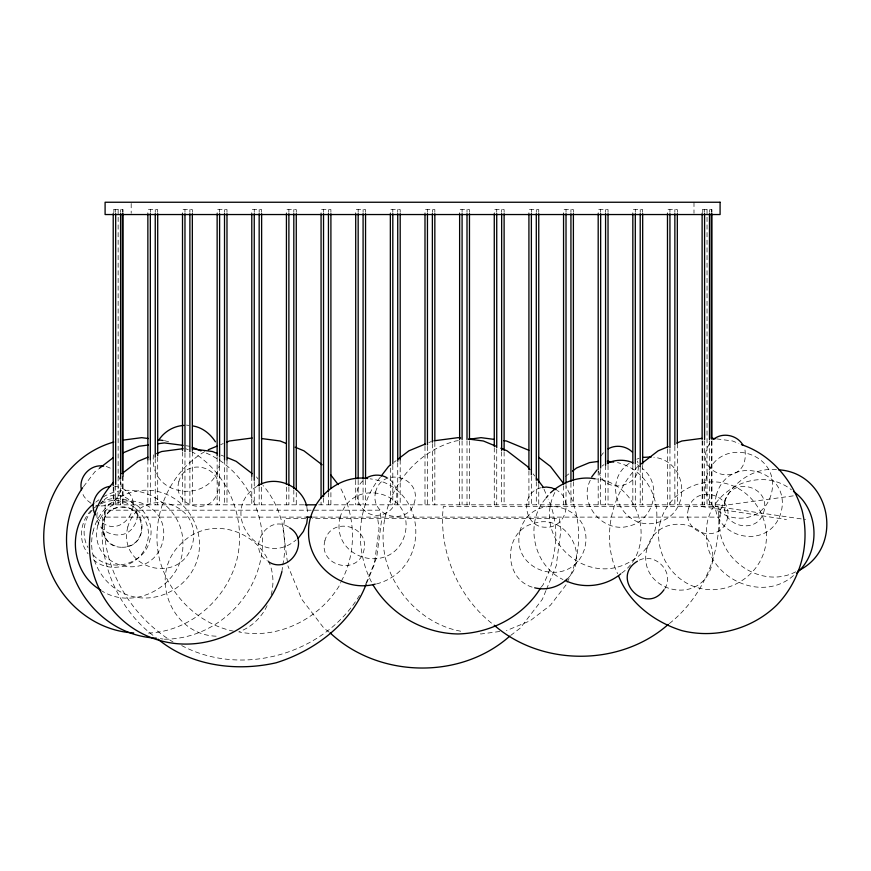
<?xml version="1.0" encoding="UTF-8"?>
<svg xmlns="http://www.w3.org/2000/svg" width="871" height="871" viewBox="0 0 871 871"><rect width="100%" height="100%" fill="white"/><g stroke="black" fill="none" stroke-linecap="round" stroke-linejoin="round"><path stroke-width="0.65" stroke-dasharray="4.36 3.27" d="M97.247 512.584C93.132 533.346 124.76 544.037 134.374 525.224C146.219 506.857 119.403 484.809 103.823 500.183M153.448 454.836C148.408 500.749 219.231 504.701 219.895 458.549M271.164 594.904C284.665 543.21 217.935 505.899 180.678 544.027C146.916 576.188 172.24 637.322 218.85 636.189M281.877 571.724L282.585 566.379M282.759 565.039C288.573 537.44 281.562 506.933 263.042 485.474M117.291 507.76C97.998 512.006 97.998 542.306 117.291 546.553M267.07 605.65C261.648 617.55 251.131 627.49 238.741 631.9C278.099 639.88 319.505 618.9 339.821 584.887L340.844 582.394M341.367 581.153C357.143 551.887 355.618 515.654 339.821 486.737M365.853 583.701L376.642 557.647L381.378 521.696L379.865 510.188L312.526 510.188M366.593 583.189L374.301 564.582L379.037 528.632L377.524 517.113M554.827 492.485C531.887 538.539 586.673 587.805 630.528 561.49C671.465 539.171 662.831 473.563 617.506 462.599M590.255 480.357C578.017 504.353 603.777 533.945 629.341 525.964C654.382 520.237 662.82 484.189 642.363 468.446M545.943 590.625L542.35 599.313L520.27 628.078L510.689 635.438M546.455 589.384L556.221 565.812L560.957 529.862L559.443 518.343L312.068 518.343M567.075 582.394C583.2 552.824 582.166 516.089 566.041 486.737M664.834 588.644C675.471 571.997 654.056 550.581 637.409 561.218M83.485 486.639L94.983 471.668L98.194 469.197M91.128 510.406C79.903 521.675 77.976 541.229 88.091 553.782M92.217 510.232C83.17 520.172 81.591 535.741 87.938 547.5M100.394 504.102L102.789 500.988M362.772 480.901C348.193 494.227 363.338 520.455 382.173 514.5C398.287 510.874 402.337 486.943 388.052 478.506M380.377 477.101C355.716 506.966 354.541 551.55 372.984 584.887M359.505 595.405C324.164 654.077 242.454 677.758 181.712 645.585M545.551 498.713C524.157 523.264 533.673 565.802 562.993 579.542M600.729 456.219L603.919 452.06M541.348 587.021L542.992 584.887C556.721 558.866 560.804 526.389 548.153 499.192M637.866 466.41C611.05 494.151 600.87 538.234 617.615 573.673M566.988 579.139C591.289 556.928 566.052 513.204 534.663 523.144C502.502 530.232 502.502 580.717 534.663 587.805M566.041 584.887L550.439 605.214L530.112 620.816L506.443 630.615M95.821 502.164L98.869 499.823M93.73 508.25L97.073 505.844M204.674 451.624C167.722 473.519 149.213 519.769 160.003 561.218C169.889 595.426 198.294 623.876 233.417 631.148M256.684 486.497C217.129 511.919 260.255 570.353 296.096 539.911M393.942 462.294L396.076 460.661M565.366 476.568L569.427 473.454M601.959 466.17L603.941 464.646M629.189 463.372C599.313 483.47 623.211 532.682 657.561 522.404C691.781 514.315 688.961 460.955 653.849 457.253M621.731 573.096C657.583 547.228 640.501 483.47 596.515 478.996M669.342 623.582C703.757 596.472 723.05 550.004 718.096 506.497L443.328 506.497C438.353 550.428 458.015 597.43 493.149 624.398M793.481 575.557C761.134 604.322 704.65 576.482 706.403 533.488C704.781 491.625 758.597 463.47 791.445 489.85M220.69 444.613L223.183 443.579M103.105 496.993C136.943 476.818 184.086 504.951 182.888 544.233C184.097 584.125 135.865 611.975 101.918 590.984M100.666 502.937C124.869 487.651 158.228 513.248 149.725 540.586C143.944 566.161 106.632 574.185 91.455 552.617M101.515 503.656C125.522 491.418 155.103 517.167 147.123 542.742C141.581 566.237 109.191 575.72 92.119 558.496M127.09 546.553C149.191 541.686 144.499 506.062 121.896 507.074M428.848 442.555L431.341 441.521M541.054 487.738C518.964 492.605 523.645 528.229 546.248 527.216C565.279 528.131 573.815 500.183 557.331 490.536M636.777 459.18L639.085 458.222M376.501 583.951C432.168 569.068 427.541 486.116 370.153 478.832M795.724 571.822C762.19 589.319 718.368 560.619 719.479 523.112C719.152 493.073 747.176 466.29 777.28 469.632M793.252 495.86L715.755 506.497L805.544 519.519M458.309 440.65L455.642 440.998C404.558 454.618 372.483 510.166 386.234 561.218C396.349 596.145 425.995 625.585 462.327 631.497M101.025 505.942C113.742 506.182 123.943 492.888 120.416 480.661M121.896 547.238C148.342 548.218 148.93 506.857 122.484 507.074C95.658 506.127 95.658 548.186 122.484 547.238M148.386 633.086C189.464 631.431 225.513 600.326 236.509 561.218C247.31 519.769 228.79 473.519 191.849 451.624M164.39 639.216C217.249 639.281 262.607 593.935 262.541 541.065C261.823 503.438 239.122 465.811 203.498 451.94M499.758 631.497L481.042 633.968L478.364 633.609M303.739 504.821L105.097 504.821L105.097 517.113M318.71 504.821L720.088 504.821L720.088 517.113L310.185 517.113M311.176 510.188L105.097 510.188C98.684 562.699 128.483 614.948 173.035 641.992M308.835 517.113L102.756 517.113C97.748 561.49 117.814 608.992 153.644 635.841M305.645 518.343L284.675 518.343L283.151 529.862L287.539 563.145M716.626 438.886L732.674 440.998L738.902 443.579M186.427 425.081L188.898 425.407M164.434 440.65L169.595 442.033M185.773 445.734L189.791 446.257M114.547 486.149C155.18 493.106 120.35 549.361 95.854 516.1M95.821 505.256L99.719 505.779M160.373 638.693L163.051 639.042M701.34 506.497L786.459 519.519M221.19 455.13L223.684 456.164M185.795 448.739L188.288 449.774M288.617 527.02C267.528 513.596 246.014 548.218 267.495 561M106.218 466.464L111.063 468.467M637.409 464.646L641.372 467.683M329.162 632.161L323.838 628.078L301.769 599.313L287.887 565.812M90.976 503.253L86.817 500.063L83.627 495.904L82.124 492.267M533.139 473.9L534.783 476.034M256.477 476.916L258.121 479.061M598.725 471.451C605.214 496.71 644.518 486.17 637.518 461.064M544.027 489.23L546.084 494.205M118.412 475.827L119.915 479.453M744.988 450.002C750.236 492.082 685.815 474.826 711.389 440.998L711.302 504.821M306.897 507.292L307.877 514.717M711.955 212.339L711.955 209.617L702.124 209.617L702.124 212.339M711.955 440.878L711.955 504.821M711.302 209.617L711.302 212.339M709.495 209.617L709.495 212.339M709.495 440.878L709.495 504.821M707.034 209.617L707.034 504.821M704.574 209.617L704.574 212.339M704.574 440.878L704.574 504.821M702.777 209.617L702.777 212.339M702.777 440.878L702.777 504.821M702.124 440.878L702.124 504.821M693.991 202.246L693.991 213.308M677.322 212.339L677.322 209.617L667.48 209.617L667.48 212.339M677.322 443.6L677.322 504.821M674.862 209.617L674.862 212.339M674.862 446.322L674.862 504.821M669.941 209.617L669.941 212.339M669.941 449.044L669.941 504.821M667.48 449.044L667.48 504.821M642.678 212.339L642.678 209.617L632.836 209.617L632.836 212.339M642.678 465.364L642.678 504.821M640.218 209.617L640.218 212.339M640.218 468.086L640.218 504.821M635.297 209.617L635.297 212.339M635.297 465.364L635.297 504.821M632.836 465.364L632.836 504.821M608.034 212.339L608.034 209.617L598.192 209.617L598.192 212.339M608.034 465.364L608.034 504.821M605.574 209.617L605.574 212.339M605.574 465.364L605.574 504.821M600.652 209.617L600.652 212.339M600.652 469.447L600.652 504.821M598.192 470.808L598.192 504.821M573.39 212.339L573.39 209.617L563.559 209.617L563.559 212.339M573.39 481.685L573.39 504.821M570.93 209.617L570.93 212.339M570.93 483.046L570.93 504.821M566.019 209.617L566.019 212.339M566.019 484.407L566.019 504.821M563.559 485.768L563.559 504.821M538.757 212.339L538.757 209.617L528.915 209.617L528.915 212.339M538.757 484.407L538.757 504.821M536.296 209.617L536.296 212.339M536.296 481.685L536.296 504.821M531.375 209.617L531.375 212.339M531.375 476.252L531.375 504.821M528.915 470.808L528.915 504.821M504.113 212.339L504.113 209.617L494.271 209.617L494.271 212.339M504.113 451.766L504.113 504.821M501.652 209.617L501.652 212.339M501.652 451.766L501.652 504.821M496.731 209.617L496.731 212.339M496.731 449.044L496.731 504.821M494.271 447.683L494.271 504.821M469.469 212.339L469.469 209.617L459.627 209.617L459.627 212.339M469.469 440.878L469.469 504.821M467.008 209.617L467.008 212.339M467.008 440.878L467.008 504.821M462.087 209.617L462.087 212.339M462.087 440.878L462.087 504.821M459.627 440.878L459.627 504.821M434.836 212.339L434.836 209.617L424.994 209.617L424.994 212.339M434.836 442.239L434.836 504.821M432.375 209.617L432.375 212.339M432.375 443.6L432.375 504.821M427.454 209.617L427.454 212.339M427.454 446.322L427.454 504.821M424.994 446.322L424.994 504.821M400.192 212.339L400.192 209.617L390.35 209.617L390.35 212.339M400.192 459.921L400.192 504.821M397.731 209.617L397.731 212.339M397.731 462.643L397.731 504.821M392.81 209.617L392.81 212.339M392.81 465.364L392.81 504.821M390.35 468.086L390.35 504.821M365.548 212.339L365.548 209.617L355.706 209.617L355.706 212.339M365.548 480.324L365.548 504.821M363.087 209.617L363.087 212.339M363.087 480.324L363.087 504.821M358.166 209.617L358.166 212.339M358.166 480.324L358.166 504.821M355.706 480.324L355.706 504.821M330.904 212.339L330.904 209.617L321.072 209.617L321.072 212.339M330.904 492.572L330.904 504.821M328.443 209.617L328.443 212.339M328.443 492.572L328.443 504.821M323.533 209.617L323.533 212.339M323.533 498.016L323.533 504.821M321.072 502.099L321.072 504.821M296.271 212.339L296.271 209.617L286.428 209.617L286.428 212.339M296.271 492.572L296.271 504.821M293.81 209.617L293.81 212.339M293.81 489.85L293.81 504.821M288.889 209.617L288.889 212.339M288.889 487.129L288.889 504.821M286.428 487.129L286.428 504.821M261.627 212.339L261.627 209.617L251.784 209.617L251.784 212.339M261.627 487.129L261.627 504.821M259.166 209.617L259.166 212.339M259.166 487.129L259.166 504.821M254.245 209.617L254.245 212.339M254.245 481.685L254.245 504.821M251.784 476.252L251.784 504.821M226.983 212.339L226.983 209.617L217.14 209.617L217.14 212.339M226.983 459.921L226.983 504.821M224.522 209.617L224.522 212.339M224.522 459.921L224.522 504.821M219.601 209.617L219.601 212.339M219.601 458.56L219.601 504.821M217.14 457.199L217.14 504.821M192.339 212.339L192.339 209.617L182.507 209.617L182.507 212.339M192.339 451.766L192.339 504.821M189.889 209.617L189.889 212.339M189.889 453.127L189.889 504.821M184.968 209.617L184.968 212.339M184.968 453.127L184.968 504.821M182.507 451.766L182.507 504.821M157.705 212.339L157.705 209.617L147.863 209.617L147.863 212.339M157.705 457.199L157.705 504.821M155.245 209.617L155.245 212.339M155.245 458.56L155.245 504.821M150.324 209.617L150.324 212.339M150.324 459.921L150.324 504.821M147.863 459.921L147.863 504.821M131.183 203.466L131.183 213.308M123.061 212.339L123.061 209.617L113.219 209.617L113.219 212.339M123.061 476.252L123.061 504.821M122.397 209.617L122.397 212.339M122.397 476.252L122.397 504.821M120.601 209.617L120.601 212.339M120.601 480.324L120.601 504.821M118.14 209.617L118.14 504.821M115.68 209.617L115.68 212.339M115.68 485.768L115.68 504.821M113.883 209.617L113.883 212.339M113.883 487.129L113.883 504.821M113.219 487.129L113.219 504.821M93.437 530.134C85.783 557.995 103.66 588.948 131.608 596.254C159.469 603.908 190.422 586.031 197.728 558.082C205.382 530.221 187.515 499.268 159.556 491.963C131.695 484.309 100.742 502.175 93.437 530.134M97.868 525.191C87.056 567.544 150.716 584.604 162.529 542.513C173.34 500.15 109.681 483.1 97.868 525.191M127.808 526.911C116.986 569.264 180.656 586.325 192.469 544.233C203.281 501.87 139.621 484.809 127.808 526.911M178.86 481.532C171.859 506.65 211.163 517.189 217.652 491.93C224.664 466.812 185.349 456.284 178.86 481.532M324.916 540.651C317.915 565.769 357.23 576.308 363.719 551.049C370.719 525.932 331.416 515.403 324.916 540.651M340.223 517.113C329.412 559.476 393.071 576.537 404.884 534.446C415.696 492.082 352.036 475.022 340.223 517.113M375.728 491.582C368.727 516.699 408.031 527.227 414.531 501.968C421.531 476.862 382.227 466.323 375.728 491.582M520.085 530.733C509.263 573.085 572.933 590.146 584.735 548.055C595.557 505.703 531.898 488.642 520.085 530.733M646.935 548.512C636.124 590.876 699.783 607.925 711.596 565.834C722.418 523.482 658.748 506.421 646.935 548.512M660.381 521.838C652.727 549.699 670.594 580.652 698.553 587.958C726.414 595.612 757.367 577.734 764.662 549.786C772.316 521.925 754.449 490.972 726.49 483.666C698.629 476.012 667.676 493.879 660.381 521.838M688.428 508.816C681.416 533.934 720.731 544.473 727.22 519.214C734.231 494.097 694.916 483.568 688.428 508.816M706.664 476.568C695.853 518.931 759.512 535.992 771.325 493.901C782.147 451.537 718.477 434.477 706.664 476.568M716.452 494.804C705.63 537.167 769.3 554.228 781.113 512.137C791.924 469.774 728.265 452.713 716.452 494.804M725.173 500.956C718.161 526.073 757.476 536.612 763.965 511.353C770.966 486.236 731.662 475.708 725.173 500.956"/><path stroke-width="1.31" d="M307.55 517.2L306.734 523.384L303.391 531.462L298.067 538.387M281.877 571.724C265.405 632.967 192.937 662.983 137.999 631.323C85.989 601.404 72.522 526.857 113.557 482.273M366.081 584.43C351.144 623.255 315.073 650.681 276.085 662.798C235.834 671.922 190.357 665.89 157.901 639.107M82.669 487.716C41.383 546.879 84.073 634.752 156.366 638.16M158.958 439.833C164.412 431.461 173.971 425.941 183.955 425.407M381.193 476.034L388.586 466.41L390.731 464.766M546.324 497.7L547.892 495.664M591.692 476.905L597.005 469.97M540.532 588.099C523.079 616.385 490.939 633.184 457.994 633.968C423.437 633.38 390.774 614.523 372.984 584.887M664.04 589.689C645.596 616.494 609.569 578.083 637.409 561.218M99.261 468.38L113.165 457.711M121.94 473.639L137.999 461.325L147.961 457.188M93.785 503.721C66.218 525.442 70.431 572.998 100.905 590.2M398.221 459.017L408.913 450.808L425.113 444.101M572.476 471.113L576.548 467.988L589.558 462.599L598.453 461.423M550.461 492.855C562.328 481.913 579.171 475.784 595.241 478.832M641.078 463.938L658.193 450.808L668.155 446.681M713.469 439.409C722.418 431.831 737.323 435.032 742.985 445.157M566.988 579.139C558.518 587.337 546.095 590.658 534.663 587.805M509.622 636.255C460.138 680.175 378.33 678.084 330.229 632.977M620.707 573.88C605.715 586.553 582.949 589.188 565.366 580.522M668.275 624.398C620.707 666.489 542.132 666.957 494.216 625.215M796.53 573.216C820.896 552.66 819.633 509.949 793.481 491.418M113.807 442.033C63.855 456.099 33.523 511.353 46.892 561.218C57.802 599.803 93.099 630.898 133.677 632.912M122.789 452.964L138.979 446.257L148.342 445.027M156.682 453.584L161.668 451.516L183.062 448.696M208.234 449.774L216.955 446.159M226.917 442.033L229.411 440.998L252.144 438.015M257.674 485.735C275.835 474.793 301.627 485.485 306.734 506.062M366.931 477.711C373.115 474.27 380.834 474.27 387.018 477.711M608.078 448.87C615.786 444.471 626.009 445.81 632.324 452.06M607.403 463.22C615.231 459.496 624.855 459.257 632.803 462.741M676.876 443.067L681.862 440.998L701.917 438.363M798.086 570.843C845.425 548.24 831.065 472.888 778.543 469.796M122.985 440.127L141.701 437.656L148.386 438.538M157.705 443.796L164.39 442.914L183.106 445.375M433.921 440.824L457.994 437.656L460.661 438.015M110.65 486.323C97.508 487.325 88.984 503.394 95.353 514.892M469.012 439.245L481.042 437.656L494.412 439.42M642.711 457.417L651.366 456.927M542.35 487.564L546.248 487.052L551.452 487.738L556.297 489.742M375.238 584.114C342.695 592.966 307.942 565.421 308.552 531.811C308.171 501.337 337.142 474.205 367.616 478.495M305.1 504.821L315.988 504.821M306.461 517.113L311.905 517.113M711.28 438.189L715.287 438.712M503.765 440.65L506.443 440.998L528.871 450.296M468.685 439.071L483.394 440.998L495.849 446.159M607.348 461.26L613.696 462.098M192.611 425.897C202.159 427.302 210.336 433.791 215.409 441.815M261.496 438.538L280.222 440.998L286.45 443.579M157.749 439.768L163.095 440.476M192.415 448.87L212.47 451.516L217.456 453.584M103.616 466.127C90.682 463.688 78.281 477.003 81.449 489.763M741.395 444.613C771.227 454.433 793.111 480.846 802.071 510.406C810.455 543.94 800.699 580.369 776.671 605.214C751.825 629.243 715.396 638.998 681.862 630.615C654.633 622.134 629.395 603.146 618.65 576.167M500.836 448.227L507.064 450.808L527.39 466.41L529.862 469.621M295.171 447.193L303.892 450.808L322.074 464.766M227.429 457.711L236.15 461.325L252.198 473.639M192.284 447.291L201.005 450.906M268.529 561.806C289.608 575.23 311.132 540.597 289.651 527.815M538.681 457.373L550.439 466.41L563.581 483.525M536.427 478.179L542.992 486.737M330.784 474.967L338.177 484.592M711.955 213.7L711.955 439.517M711.302 213.7L711.302 438.157M709.495 213.7L709.495 439.517M704.574 213.7L704.574 439.517M702.124 213.7L702.124 439.517M677.322 213.7L677.322 443.6M674.862 213.7L674.862 444.961M669.941 213.7L669.941 447.683M667.48 213.7L667.48 447.683M642.678 213.7L642.678 464.003M640.218 213.7L640.218 466.725M635.297 213.7L635.297 464.003M632.836 213.7L632.836 464.003M608.034 213.7L608.034 464.003M605.574 213.7L605.574 465.364M600.652 213.7L600.652 468.086M598.192 213.7L598.192 469.447M573.39 213.7L573.39 480.324M570.93 213.7L570.93 481.685M566.019 213.7L566.019 483.046M563.559 213.7L563.559 484.407M538.757 213.7L538.757 483.046M536.296 213.7L536.296 480.324M531.375 213.7L531.375 474.891M528.915 213.7L528.915 469.447M504.113 213.7L504.113 450.405M501.652 213.7L501.652 450.405M496.731 213.7L496.731 447.683M494.271 213.7L494.271 446.322M469.469 213.7L469.469 439.517M467.008 213.7L467.008 439.517M462.087 213.7L462.087 439.517M459.627 213.7L459.627 439.517M434.836 213.7L434.836 440.878M432.375 213.7L432.375 442.239M427.454 213.7L427.454 444.961M424.994 213.7L424.994 444.961M400.192 213.7L400.192 459.921M397.731 213.7L397.731 461.282M392.81 213.7L392.81 464.003M390.35 213.7L390.35 465.364M365.548 213.7L365.548 478.974M363.087 213.7L363.087 478.974M358.166 213.7L358.166 478.974M355.706 213.7L355.706 478.974M330.904 213.7L330.904 488.489M328.443 213.7L328.443 491.211M323.533 213.7L323.533 496.655M321.072 213.7L321.072 498.016M296.271 213.7L296.271 489.85M293.81 213.7L293.81 488.489M288.889 213.7L288.889 485.768M286.428 213.7L286.428 484.407M261.627 213.7L261.627 484.407M259.166 213.7L259.166 485.768M254.245 213.7L254.245 480.324M251.784 213.7L251.784 476.252M226.983 213.7L226.983 459.921M224.522 213.7L224.522 459.921M219.601 213.7L219.601 457.199M217.14 213.7L217.14 455.838M192.339 213.7L192.339 450.405M189.889 213.7L189.889 451.766M184.968 213.7L184.968 451.766M182.507 213.7L182.507 450.405M157.705 213.7L157.705 455.838M155.245 213.7L155.245 457.199M150.324 213.7L150.324 459.921M147.863 213.7L147.863 459.921M123.061 213.7L123.061 476.252M122.397 213.7L122.397 473.53M120.601 213.7L120.601 478.974M115.68 213.7L115.68 484.407M113.219 213.7L113.219 485.768M720.088 202.246L105.097 202.246L105.097 214.538L720.088 214.538L720.088 202.246"/></g></svg>
